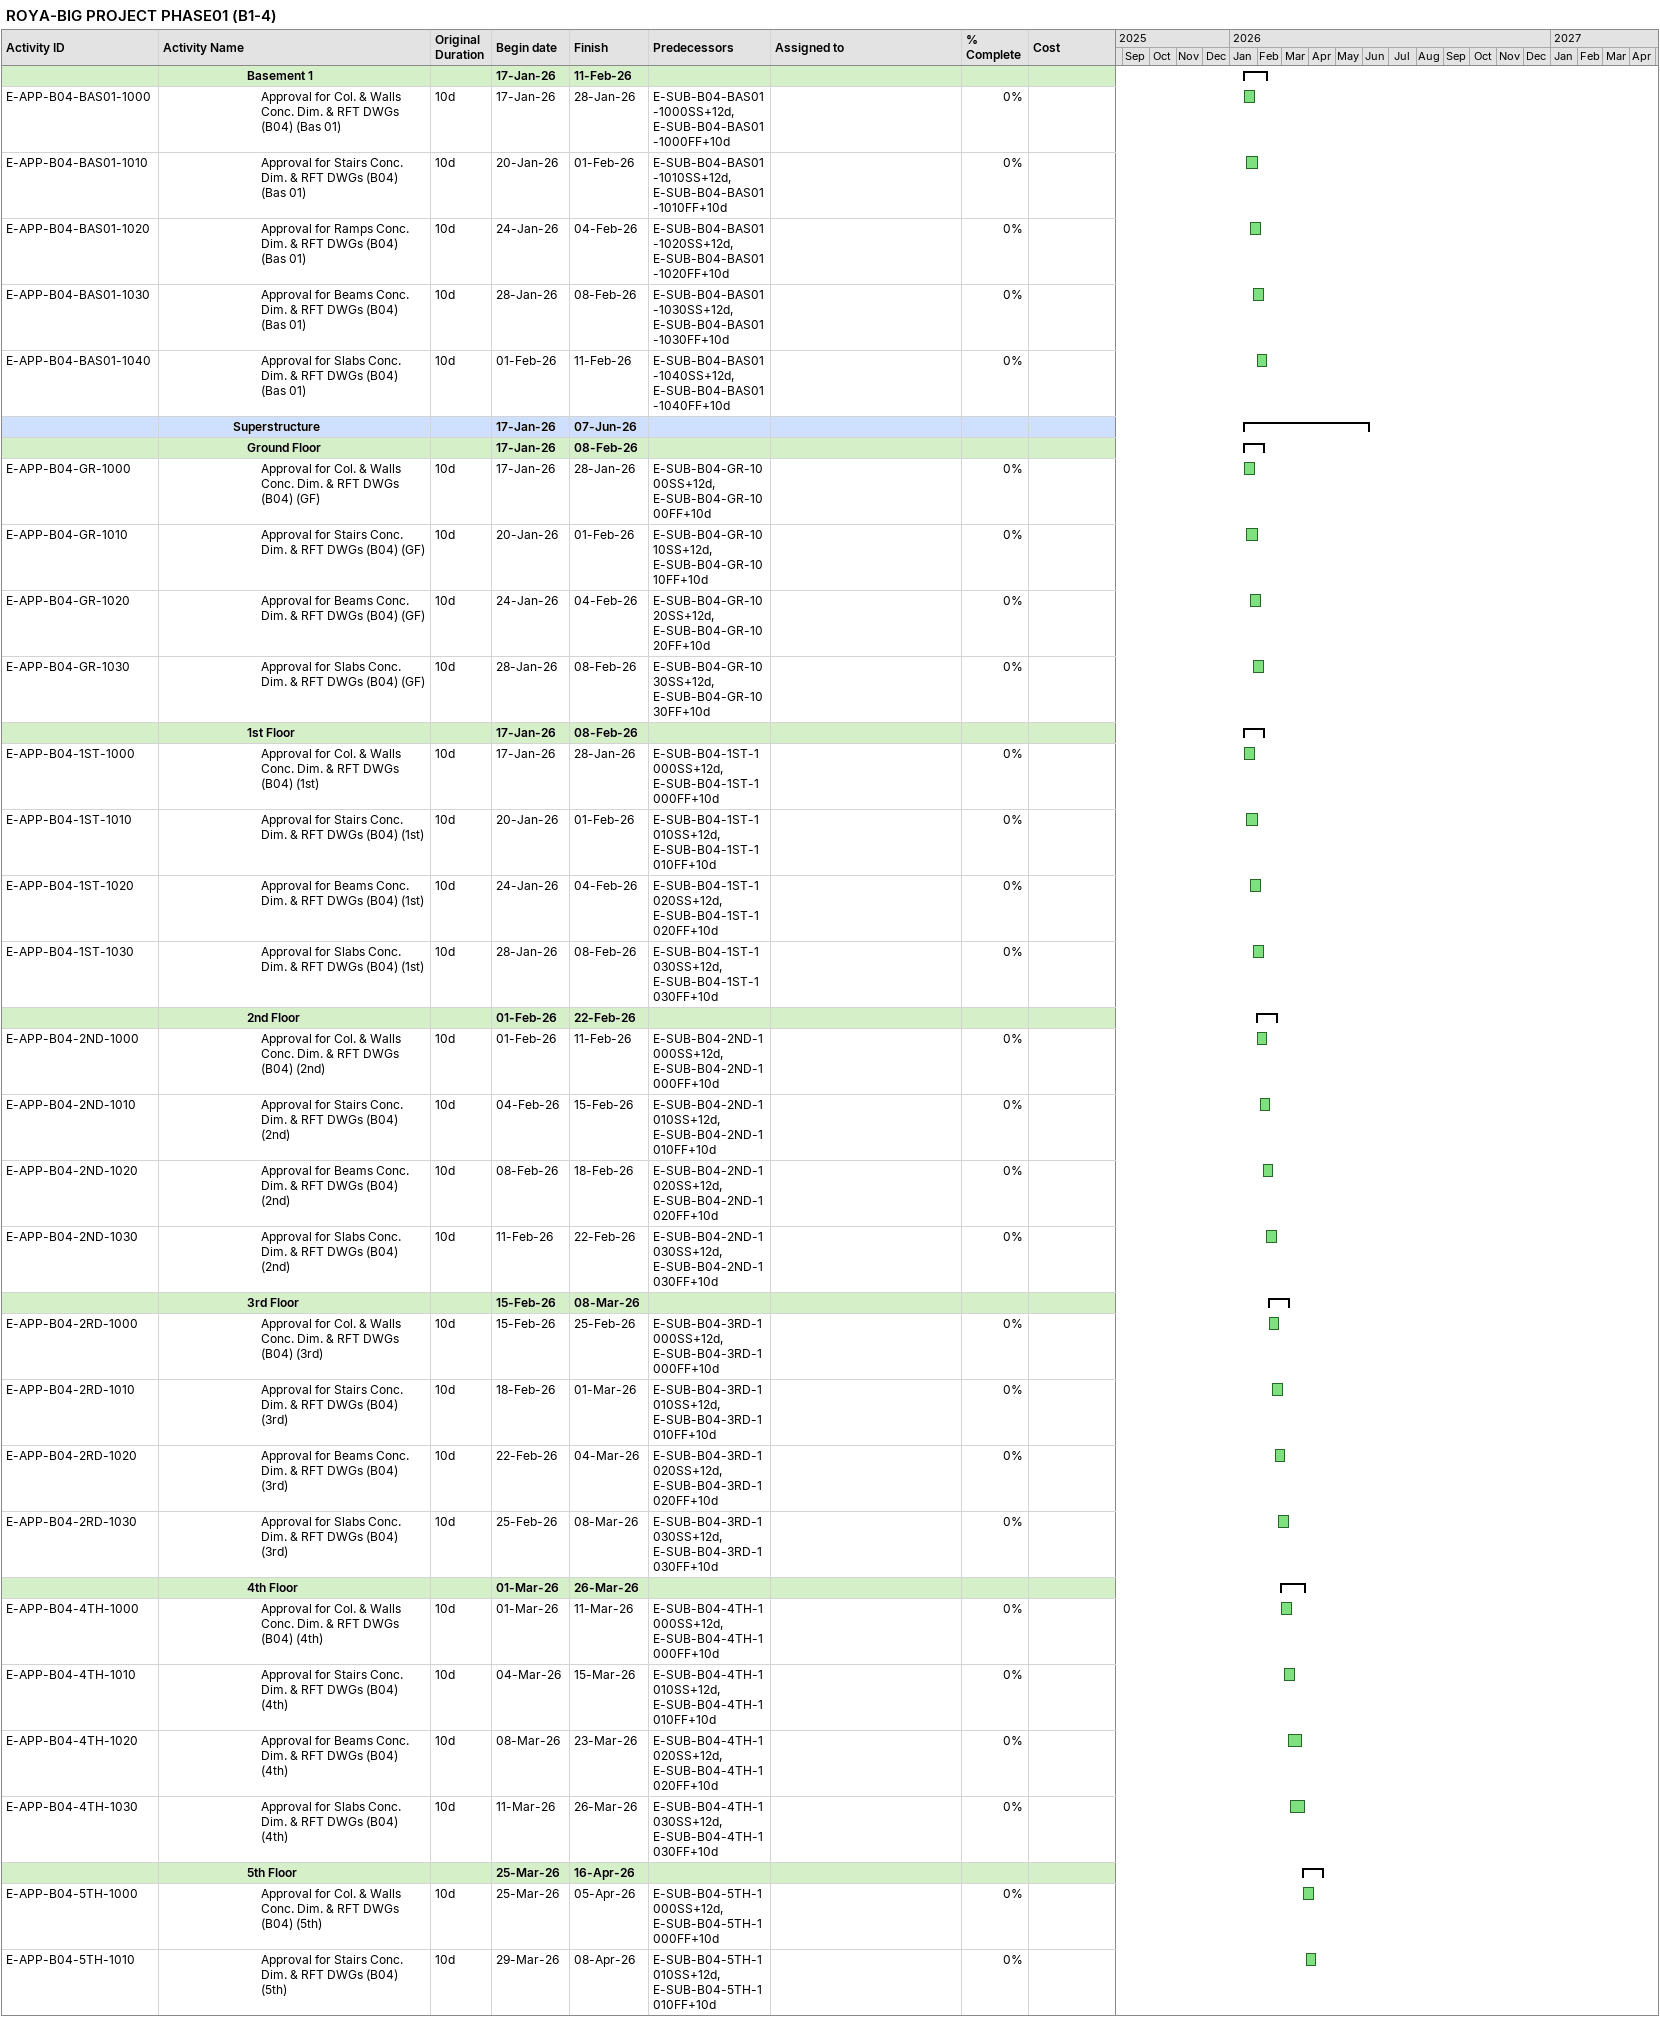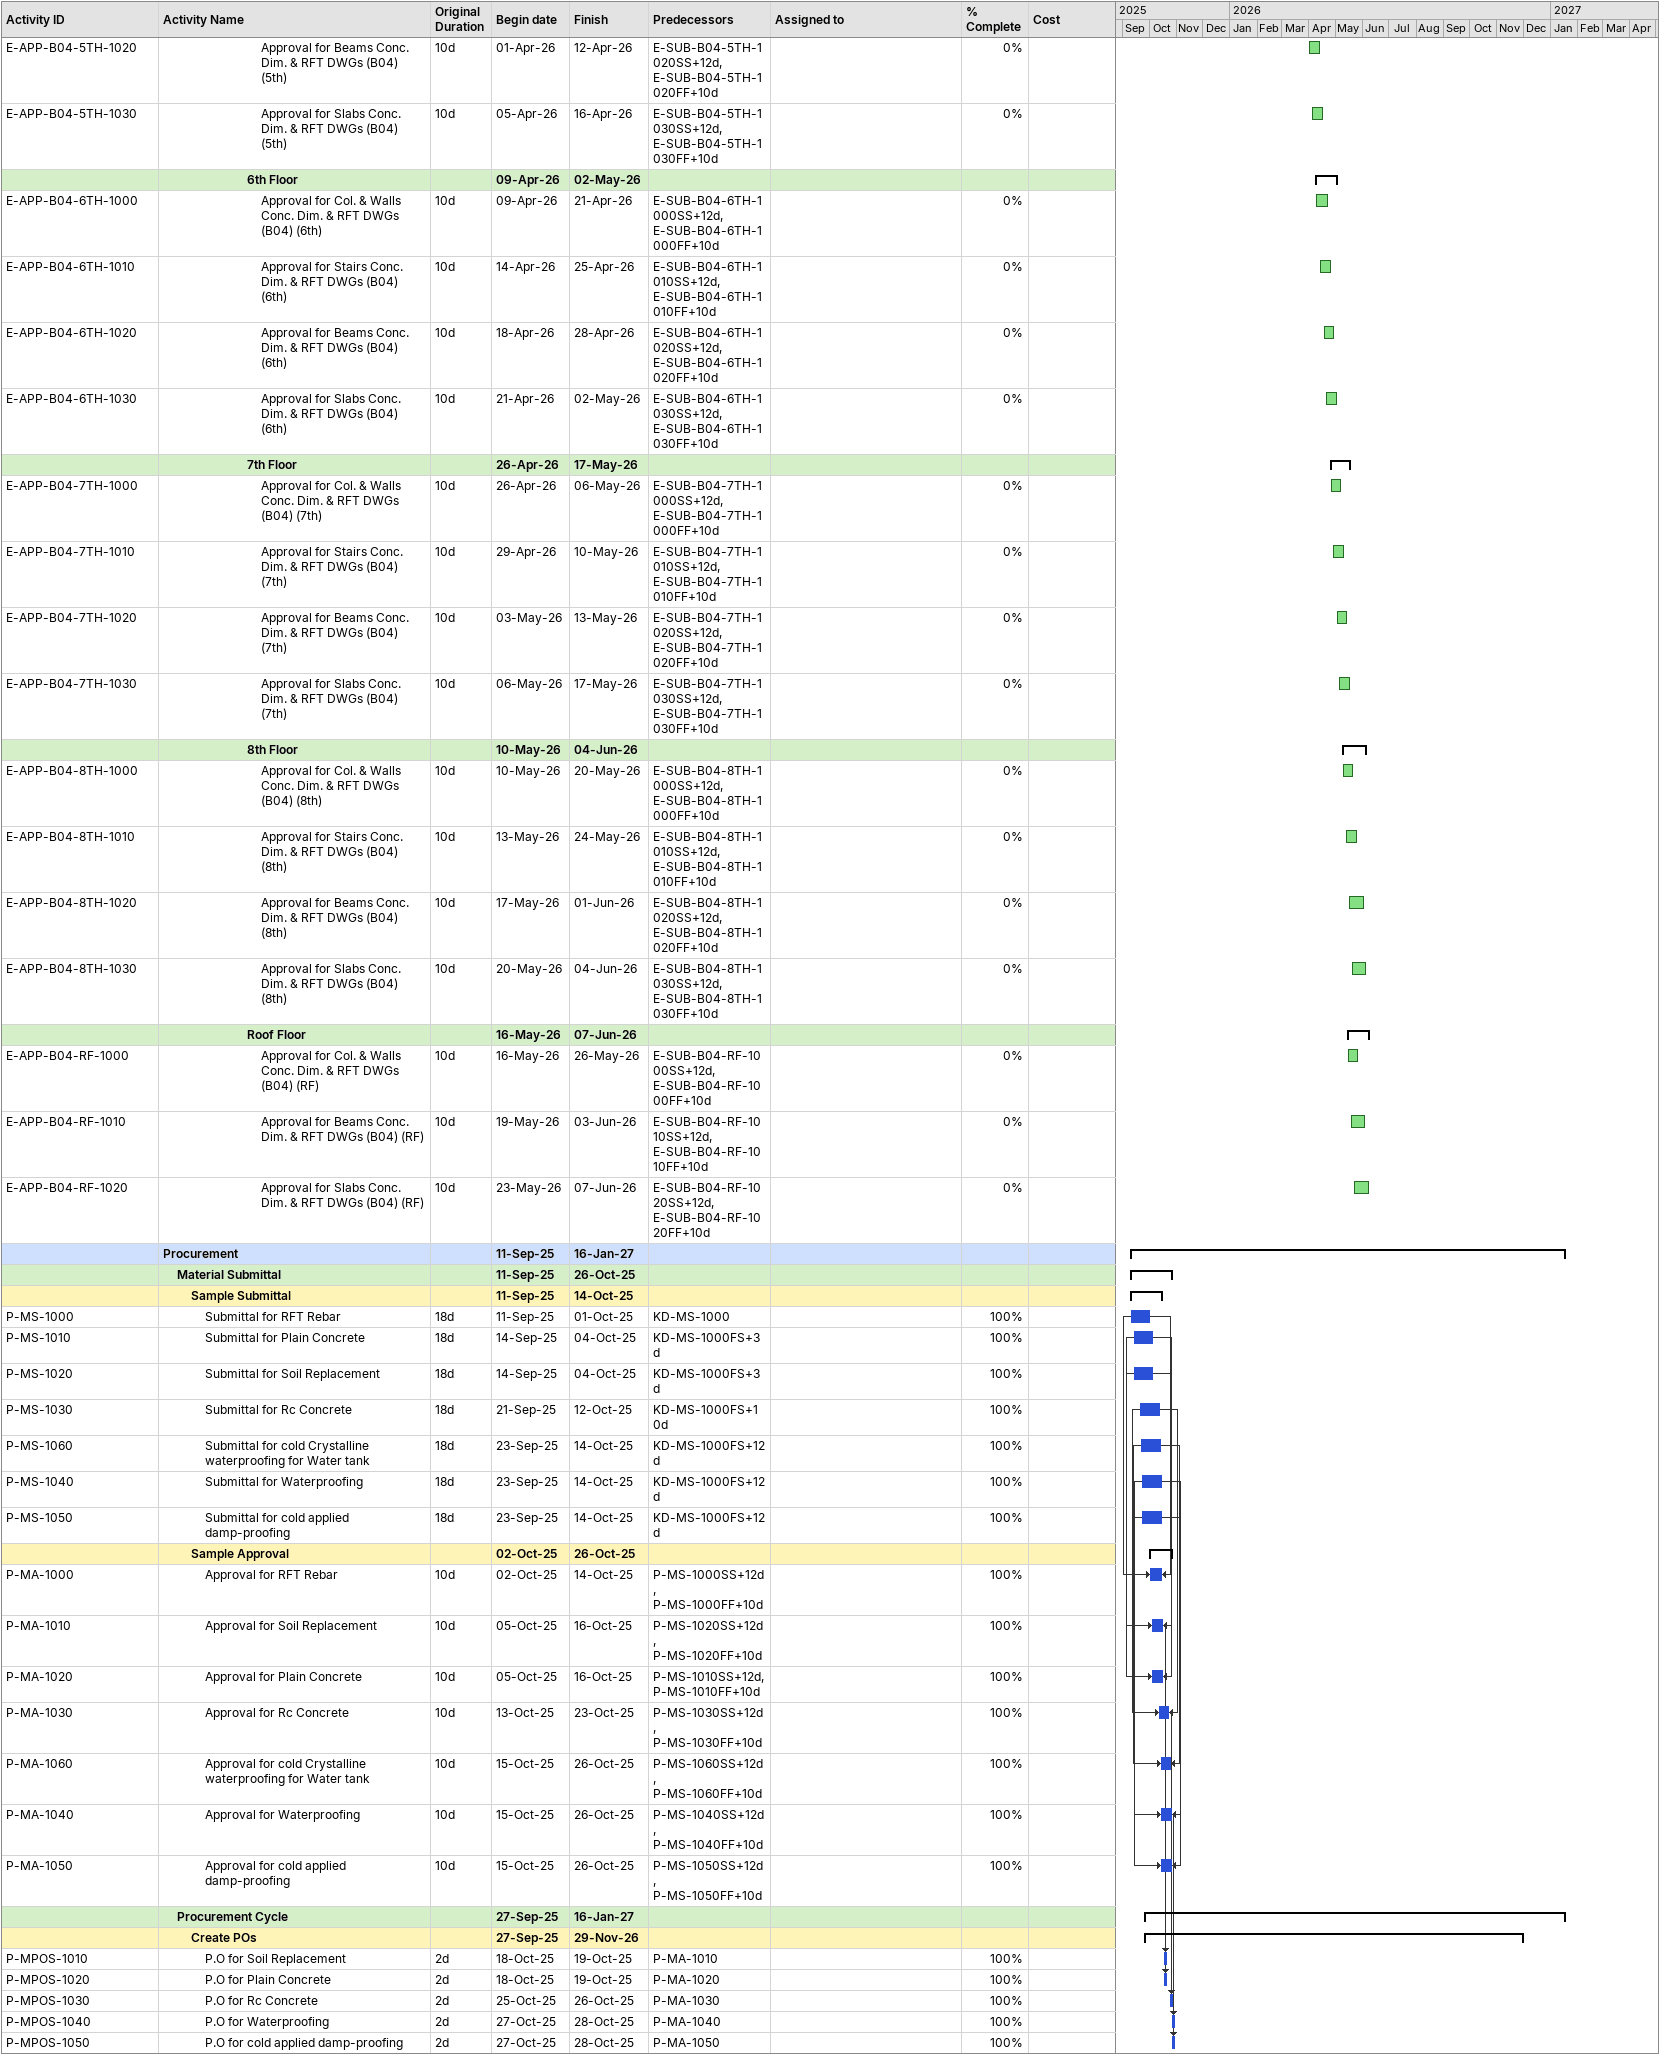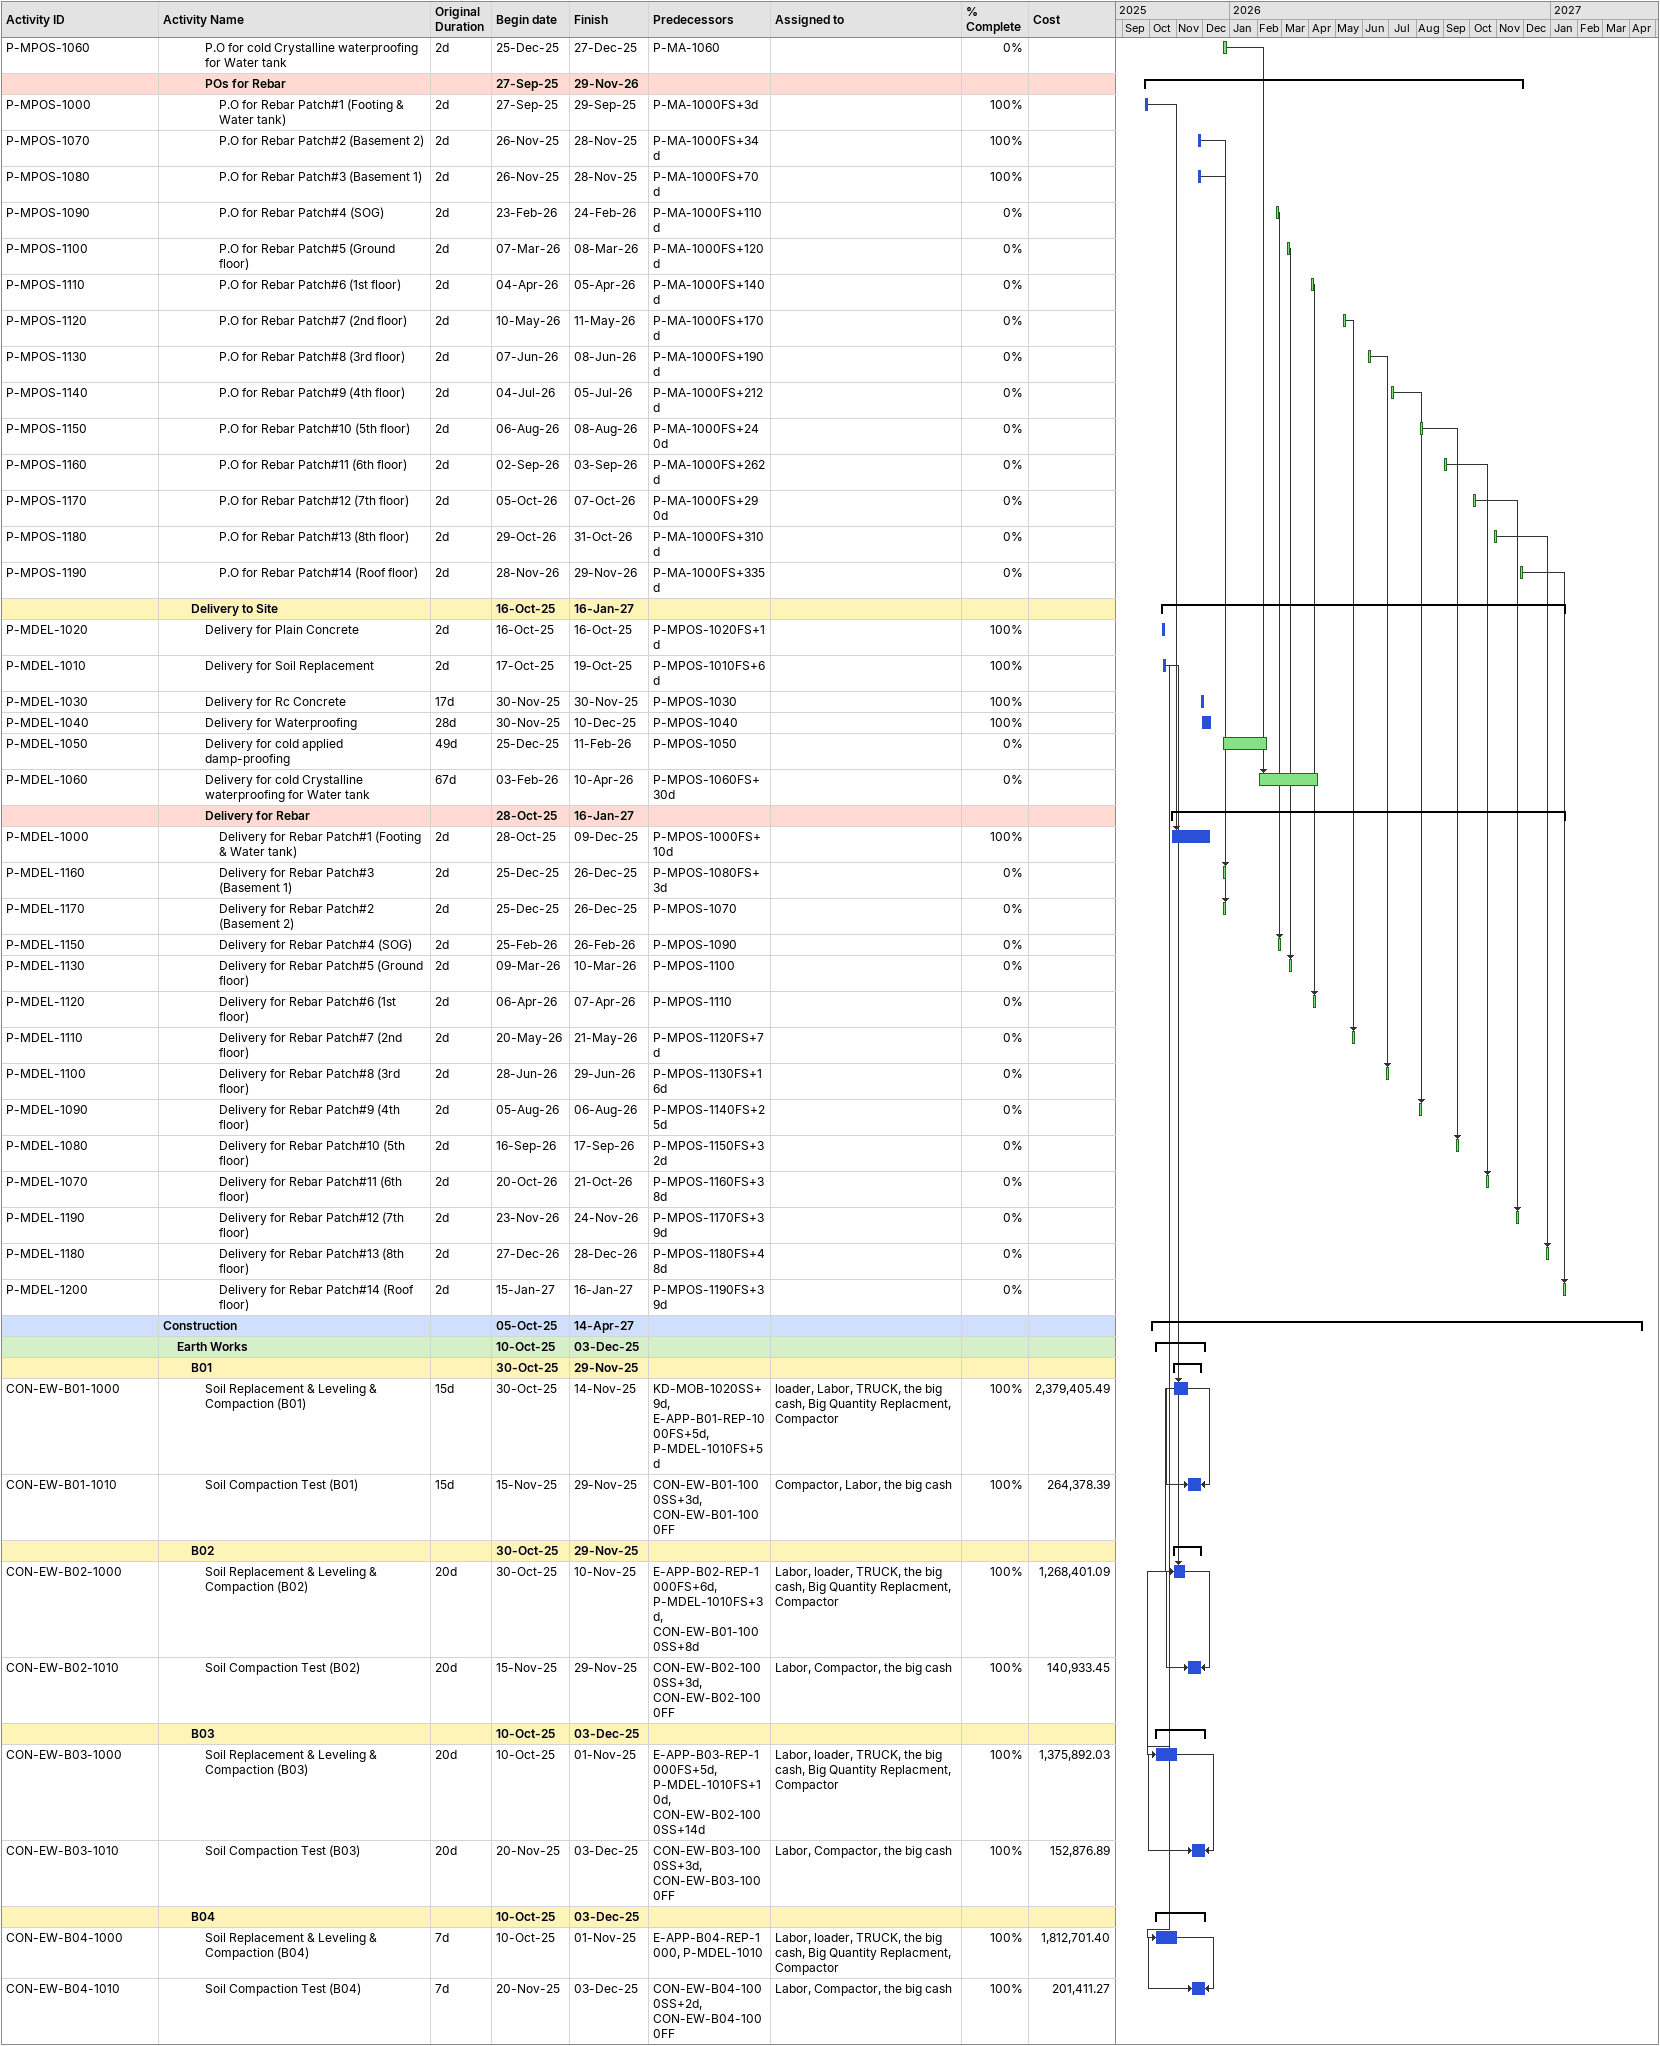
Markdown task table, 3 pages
ROYA-BIG PROJECT PHASE01 (B1-4)

| ID | Level | Task | Original duration | Start | Finish | Predecessors | Resources | % complete | Cost |
|---|---|---|---|---|---|---|---|---|---|
|  | 7 | **Basement 1** |  | 2026-01-17 | 2026-02-11 |  |  |  |  |
| E-APP-B04-BAS01-1000 | 8 | Approval for Col. & Walls Conc. Dim. & RFT DWGs (B04) (Bas 01) | 10d | 2026-01-17 | 2026-01-28 | E-SUB-B04-BAS01-1000SS+12d, E-SUB-B04-BAS01-1000FF+10d |  | 0 |  |
| E-APP-B04-BAS01-1010 | 8 | Approval for Stairs Conc. Dim. & RFT DWGs (B04) (Bas 01) | 10d | 2026-01-20 | 2026-02-01 | E-SUB-B04-BAS01-1010SS+12d, E-SUB-B04-BAS01-1010FF+10d |  | 0 |  |
| E-APP-B04-BAS01-1020 | 8 | Approval for Ramps Conc. Dim. & RFT DWGs (B04) (Bas 01) | 10d | 2026-01-24 | 2026-02-04 | E-SUB-B04-BAS01-1020SS+12d, E-SUB-B04-BAS01-1020FF+10d |  | 0 |  |
| E-APP-B04-BAS01-1030 | 8 | Approval for Beams Conc. Dim. & RFT DWGs (B04) (Bas 01) | 10d | 2026-01-28 | 2026-02-08 | E-SUB-B04-BAS01-1030SS+12d, E-SUB-B04-BAS01-1030FF+10d |  | 0 |  |
| E-APP-B04-BAS01-1040 | 8 | Approval for Slabs Conc. Dim. & RFT DWGs (B04) (Bas 01) | 10d | 2026-02-01 | 2026-02-11 | E-SUB-B04-BAS01-1040SS+12d, E-SUB-B04-BAS01-1040FF+10d |  | 0 |  |
|  | 6 | **Superstructure** |  | 2026-01-17 | 2026-06-07 |  |  |  |  |
|  | 7 | **Ground Floor** |  | 2026-01-17 | 2026-02-08 |  |  |  |  |
| E-APP-B04-GR-1000 | 8 | Approval for Col. & Walls Conc. Dim. & RFT DWGs (B04) (GF) | 10d | 2026-01-17 | 2026-01-28 | E-SUB-B04-GR-1000SS+12d, E-SUB-B04-GR-1000FF+10d |  | 0 |  |
| E-APP-B04-GR-1010 | 8 | Approval for Stairs Conc. Dim. & RFT DWGs (B04) (GF) | 10d | 2026-01-20 | 2026-02-01 | E-SUB-B04-GR-1010SS+12d, E-SUB-B04-GR-1010FF+10d |  | 0 |  |
| E-APP-B04-GR-1020 | 8 | Approval for Beams Conc. Dim. & RFT DWGs (B04) (GF) | 10d | 2026-01-24 | 2026-02-04 | E-SUB-B04-GR-1020SS+12d, E-SUB-B04-GR-1020FF+10d |  | 0 |  |
| E-APP-B04-GR-1030 | 8 | Approval for Slabs Conc. Dim. & RFT DWGs (B04) (GF) | 10d | 2026-01-28 | 2026-02-08 | E-SUB-B04-GR-1030SS+12d, E-SUB-B04-GR-1030FF+10d |  | 0 |  |
|  | 7 | **1st Floor** |  | 2026-01-17 | 2026-02-08 |  |  |  |  |
| E-APP-B04-1ST-1000 | 8 | Approval for Col. & Walls Conc. Dim. & RFT DWGs (B04) (1st) | 10d | 2026-01-17 | 2026-01-28 | E-SUB-B04-1ST-1000SS+12d, E-SUB-B04-1ST-1000FF+10d |  | 0 |  |
| E-APP-B04-1ST-1010 | 8 | Approval for Stairs Conc. Dim. & RFT DWGs (B04) (1st) | 10d | 2026-01-20 | 2026-02-01 | E-SUB-B04-1ST-1010SS+12d, E-SUB-B04-1ST-1010FF+10d |  | 0 |  |
| E-APP-B04-1ST-1020 | 8 | Approval for Beams Conc. Dim. & RFT DWGs (B04) (1st) | 10d | 2026-01-24 | 2026-02-04 | E-SUB-B04-1ST-1020SS+12d, E-SUB-B04-1ST-1020FF+10d |  | 0 |  |
| E-APP-B04-1ST-1030 | 8 | Approval for Slabs Conc. Dim. & RFT DWGs (B04) (1st) | 10d | 2026-01-28 | 2026-02-08 | E-SUB-B04-1ST-1030SS+12d, E-SUB-B04-1ST-1030FF+10d |  | 0 |  |
|  | 7 | **2nd Floor** |  | 2026-02-01 | 2026-02-22 |  |  |  |  |
| E-APP-B04-2ND-1000 | 8 | Approval for Col. & Walls Conc. Dim. & RFT DWGs (B04) (2nd) | 10d | 2026-02-01 | 2026-02-11 | E-SUB-B04-2ND-1000SS+12d, E-SUB-B04-2ND-1000FF+10d |  | 0 |  |
| E-APP-B04-2ND-1010 | 8 | Approval for Stairs Conc. Dim. & RFT DWGs (B04) (2nd) | 10d | 2026-02-04 | 2026-02-15 | E-SUB-B04-2ND-1010SS+12d, E-SUB-B04-2ND-1010FF+10d |  | 0 |  |
| E-APP-B04-2ND-1020 | 8 | Approval for Beams Conc. Dim. & RFT DWGs (B04) (2nd) | 10d | 2026-02-08 | 2026-02-18 | E-SUB-B04-2ND-1020SS+12d, E-SUB-B04-2ND-1020FF+10d |  | 0 |  |
| E-APP-B04-2ND-1030 | 8 | Approval for Slabs Conc. Dim. & RFT DWGs (B04) (2nd) | 10d | 2026-02-11 | 2026-02-22 | E-SUB-B04-2ND-1030SS+12d, E-SUB-B04-2ND-1030FF+10d |  | 0 |  |
|  | 7 | **3rd Floor** |  | 2026-02-15 | 2026-03-08 |  |  |  |  |
| E-APP-B04-2RD-1000 | 8 | Approval for Col. & Walls Conc. Dim. & RFT DWGs (B04) (3rd) | 10d | 2026-02-15 | 2026-02-25 | E-SUB-B04-3RD-1000SS+12d, E-SUB-B04-3RD-1000FF+10d |  | 0 |  |
| E-APP-B04-2RD-1010 | 8 | Approval for Stairs Conc. Dim. & RFT DWGs (B04) (3rd) | 10d | 2026-02-18 | 2026-03-01 | E-SUB-B04-3RD-1010SS+12d, E-SUB-B04-3RD-1010FF+10d |  | 0 |  |
| E-APP-B04-2RD-1020 | 8 | Approval for Beams Conc. Dim. & RFT DWGs (B04) (3rd) | 10d | 2026-02-22 | 2026-03-04 | E-SUB-B04-3RD-1020SS+12d, E-SUB-B04-3RD-1020FF+10d |  | 0 |  |
| E-APP-B04-2RD-1030 | 8 | Approval for Slabs Conc. Dim. & RFT DWGs (B04) (3rd) | 10d | 2026-02-25 | 2026-03-08 | E-SUB-B04-3RD-1030SS+12d, E-SUB-B04-3RD-1030FF+10d |  | 0 |  |
|  | 7 | **4th Floor** |  | 2026-03-01 | 2026-03-26 |  |  |  |  |
| E-APP-B04-4TH-1000 | 8 | Approval for Col. & Walls Conc. Dim. & RFT DWGs (B04) (4th) | 10d | 2026-03-01 | 2026-03-11 | E-SUB-B04-4TH-1000SS+12d, E-SUB-B04-4TH-1000FF+10d |  | 0 |  |
| E-APP-B04-4TH-1010 | 8 | Approval for Stairs Conc. Dim. & RFT DWGs (B04) (4th) | 10d | 2026-03-04 | 2026-03-15 | E-SUB-B04-4TH-1010SS+12d, E-SUB-B04-4TH-1010FF+10d |  | 0 |  |
| E-APP-B04-4TH-1020 | 8 | Approval for Beams Conc. Dim. & RFT DWGs (B04) (4th) | 10d | 2026-03-08 | 2026-03-23 | E-SUB-B04-4TH-1020SS+12d, E-SUB-B04-4TH-1020FF+10d |  | 0 |  |
| E-APP-B04-4TH-1030 | 8 | Approval for Slabs Conc. Dim. & RFT DWGs (B04) (4th) | 10d | 2026-03-11 | 2026-03-26 | E-SUB-B04-4TH-1030SS+12d, E-SUB-B04-4TH-1030FF+10d |  | 0 |  |
|  | 7 | **5th Floor** |  | 2026-03-25 | 2026-04-16 |  |  |  |  |
| E-APP-B04-5TH-1000 | 8 | Approval for Col. & Walls Conc. Dim. & RFT DWGs (B04) (5th) | 10d | 2026-03-25 | 2026-04-05 | E-SUB-B04-5TH-1000SS+12d, E-SUB-B04-5TH-1000FF+10d |  | 0 |  |
| E-APP-B04-5TH-1010 | 8 | Approval for Stairs Conc. Dim. & RFT DWGs (B04) (5th) | 10d | 2026-03-29 | 2026-04-08 | E-SUB-B04-5TH-1010SS+12d, E-SUB-B04-5TH-1010FF+10d |  | 0 |  |
| E-APP-B04-5TH-1020 | 8 | Approval for Beams Conc. Dim. & RFT DWGs (B04) (5th) | 10d | 2026-04-01 | 2026-04-12 | E-SUB-B04-5TH-1020SS+12d, E-SUB-B04-5TH-1020FF+10d |  | 0 |  |
| E-APP-B04-5TH-1030 | 8 | Approval for Slabs Conc. Dim. & RFT DWGs (B04) (5th) | 10d | 2026-04-05 | 2026-04-16 | E-SUB-B04-5TH-1030SS+12d, E-SUB-B04-5TH-1030FF+10d |  | 0 |  |
|  | 7 | **6th Floor** |  | 2026-04-09 | 2026-05-02 |  |  |  |  |
| E-APP-B04-6TH-1000 | 8 | Approval for Col. & Walls Conc. Dim. & RFT DWGs (B04) (6th) | 10d | 2026-04-09 | 2026-04-21 | E-SUB-B04-6TH-1000SS+12d, E-SUB-B04-6TH-1000FF+10d |  | 0 |  |
| E-APP-B04-6TH-1010 | 8 | Approval for Stairs Conc. Dim. & RFT DWGs (B04) (6th) | 10d | 2026-04-14 | 2026-04-25 | E-SUB-B04-6TH-1010SS+12d, E-SUB-B04-6TH-1010FF+10d |  | 0 |  |
| E-APP-B04-6TH-1020 | 8 | Approval for Beams Conc. Dim. & RFT DWGs (B04) (6th) | 10d | 2026-04-18 | 2026-04-28 | E-SUB-B04-6TH-1020SS+12d, E-SUB-B04-6TH-1020FF+10d |  | 0 |  |
| E-APP-B04-6TH-1030 | 8 | Approval for Slabs Conc. Dim. & RFT DWGs (B04) (6th) | 10d | 2026-04-21 | 2026-05-02 | E-SUB-B04-6TH-1030SS+12d, E-SUB-B04-6TH-1030FF+10d |  | 0 |  |
|  | 7 | **7th Floor** |  | 2026-04-26 | 2026-05-17 |  |  |  |  |
| E-APP-B04-7TH-1000 | 8 | Approval for Col. & Walls Conc. Dim. & RFT DWGs (B04) (7th) | 10d | 2026-04-26 | 2026-05-06 | E-SUB-B04-7TH-1000SS+12d, E-SUB-B04-7TH-1000FF+10d |  | 0 |  |
| E-APP-B04-7TH-1010 | 8 | Approval for Stairs Conc. Dim. & RFT DWGs (B04) (7th) | 10d | 2026-04-29 | 2026-05-10 | E-SUB-B04-7TH-1010SS+12d, E-SUB-B04-7TH-1010FF+10d |  | 0 |  |
| E-APP-B04-7TH-1020 | 8 | Approval for Beams Conc. Dim. & RFT DWGs (B04) (7th) | 10d | 2026-05-03 | 2026-05-13 | E-SUB-B04-7TH-1020SS+12d, E-SUB-B04-7TH-1020FF+10d |  | 0 |  |
| E-APP-B04-7TH-1030 | 8 | Approval for Slabs Conc. Dim. & RFT DWGs (B04) (7th) | 10d | 2026-05-06 | 2026-05-17 | E-SUB-B04-7TH-1030SS+12d, E-SUB-B04-7TH-1030FF+10d |  | 0 |  |
|  | 7 | **8th Floor** |  | 2026-05-10 | 2026-06-04 |  |  |  |  |
| E-APP-B04-8TH-1000 | 8 | Approval for Col. & Walls Conc. Dim. & RFT DWGs (B04) (8th) | 10d | 2026-05-10 | 2026-05-20 | E-SUB-B04-8TH-1000SS+12d, E-SUB-B04-8TH-1000FF+10d |  | 0 |  |
| E-APP-B04-8TH-1010 | 8 | Approval for Stairs Conc. Dim. & RFT DWGs (B04) (8th) | 10d | 2026-05-13 | 2026-05-24 | E-SUB-B04-8TH-1010SS+12d, E-SUB-B04-8TH-1010FF+10d |  | 0 |  |
| E-APP-B04-8TH-1020 | 8 | Approval for Beams Conc. Dim. & RFT DWGs (B04) (8th) | 10d | 2026-05-17 | 2026-06-01 | E-SUB-B04-8TH-1020SS+12d, E-SUB-B04-8TH-1020FF+10d |  | 0 |  |
| E-APP-B04-8TH-1030 | 8 | Approval for Slabs Conc. Dim. & RFT DWGs (B04) (8th) | 10d | 2026-05-20 | 2026-06-04 | E-SUB-B04-8TH-1030SS+12d, E-SUB-B04-8TH-1030FF+10d |  | 0 |  |
|  | 7 | **Roof Floor** |  | 2026-05-16 | 2026-06-07 |  |  |  |  |
| E-APP-B04-RF-1000 | 8 | Approval for Col. & Walls Conc. Dim. & RFT DWGs (B04) (RF) | 10d | 2026-05-16 | 2026-05-26 | E-SUB-B04-RF-1000SS+12d, E-SUB-B04-RF-1000FF+10d |  | 0 |  |
| E-APP-B04-RF-1010 | 8 | Approval for Beams Conc. Dim. & RFT DWGs (B04) (RF) | 10d | 2026-05-19 | 2026-06-03 | E-SUB-B04-RF-1010SS+12d, E-SUB-B04-RF-1010FF+10d |  | 0 |  |
| E-APP-B04-RF-1020 | 8 | Approval for Slabs Conc. Dim. & RFT DWGs (B04) (RF) | 10d | 2026-05-23 | 2026-06-07 | E-SUB-B04-RF-1020SS+12d, E-SUB-B04-RF-1020FF+10d |  | 0 |  |
|  | 1 | **Procurement** |  | 2025-09-11 | 2027-01-16 |  |  |  |  |
|  | 2 | **Material Submittal** |  | 2025-09-11 | 2025-10-26 |  |  |  |  |
|  | 3 | **Sample Submittal** |  | 2025-09-11 | 2025-10-14 |  |  |  |  |
| P-MS-1000 | 4 | Submittal for RFT Rebar | 18d | 2025-09-11 | 2025-10-01 | KD-MS-1000 |  | 100 |  |
| P-MS-1010 | 4 | Submittal for Plain Concrete | 18d | 2025-09-14 | 2025-10-04 | KD-MS-1000FS+3d |  | 100 |  |
| P-MS-1020 | 4 | Submittal for Soil Replacement | 18d | 2025-09-14 | 2025-10-04 | KD-MS-1000FS+3d |  | 100 |  |
| P-MS-1030 | 4 | Submittal for Rc Concrete | 18d | 2025-09-21 | 2025-10-12 | KD-MS-1000FS+10d |  | 100 |  |
| P-MS-1060 | 4 | Submittal for cold Crystalline waterproofing for Water tank | 18d | 2025-09-23 | 2025-10-14 | KD-MS-1000FS+12d |  | 100 |  |
| P-MS-1040 | 4 | Submittal for Waterproofing | 18d | 2025-09-23 | 2025-10-14 | KD-MS-1000FS+12d |  | 100 |  |
| P-MS-1050 | 4 | Submittal for cold applied damp-proofing | 18d | 2025-09-23 | 2025-10-14 | KD-MS-1000FS+12d |  | 100 |  |
|  | 3 | **Sample Approval** |  | 2025-10-02 | 2025-10-26 |  |  |  |  |
| P-MA-1000 | 4 | Approval for RFT Rebar | 10d | 2025-10-02 | 2025-10-14 | P-MS-1000SS+12d, P-MS-1000FF+10d |  | 100 |  |
| P-MA-1010 | 4 | Approval for Soil Replacement | 10d | 2025-10-05 | 2025-10-16 | P-MS-1020SS+12d, P-MS-1020FF+10d |  | 100 |  |
| P-MA-1020 | 4 | Approval for Plain Concrete | 10d | 2025-10-05 | 2025-10-16 | P-MS-1010SS+12d, P-MS-1010FF+10d |  | 100 |  |
| P-MA-1030 | 4 | Approval for Rc Concrete | 10d | 2025-10-13 | 2025-10-23 | P-MS-1030SS+12d, P-MS-1030FF+10d |  | 100 |  |
| P-MA-1060 | 4 | Approval for cold Crystalline waterproofing for Water tank | 10d | 2025-10-15 | 2025-10-26 | P-MS-1060SS+12d, P-MS-1060FF+10d |  | 100 |  |
| P-MA-1040 | 4 | Approval for Waterproofing | 10d | 2025-10-15 | 2025-10-26 | P-MS-1040SS+12d, P-MS-1040FF+10d |  | 100 |  |
| P-MA-1050 | 4 | Approval for cold applied damp-proofing | 10d | 2025-10-15 | 2025-10-26 | P-MS-1050SS+12d, P-MS-1050FF+10d |  | 100 |  |
|  | 2 | **Procurement Cycle** |  | 2025-09-27 | 2027-01-16 |  |  |  |  |
|  | 3 | **Create POs** |  | 2025-09-27 | 2026-11-29 |  |  |  |  |
| P-MPOS-1010 | 4 | P.O for Soil Replacement | 2d | 2025-10-18 | 2025-10-19 | P-MA-1010 |  | 100 |  |
| P-MPOS-1020 | 4 | P.O for Plain Concrete | 2d | 2025-10-18 | 2025-10-19 | P-MA-1020 |  | 100 |  |
| P-MPOS-1030 | 4 | P.O for Rc Concrete | 2d | 2025-10-25 | 2025-10-26 | P-MA-1030 |  | 100 |  |
| P-MPOS-1040 | 4 | P.O for Waterproofing | 2d | 2025-10-27 | 2025-10-28 | P-MA-1040 |  | 100 |  |
| P-MPOS-1050 | 4 | P.O for cold applied damp-proofing | 2d | 2025-10-27 | 2025-10-28 | P-MA-1050 |  | 100 |  |
| P-MPOS-1060 | 4 | P.O for cold Crystalline waterproofing for Water tank | 2d | 2025-12-25 | 2025-12-27 | P-MA-1060 |  | 0 |  |
|  | 4 | **POs for Rebar** |  | 2025-09-27 | 2026-11-29 |  |  |  |  |
| P-MPOS-1000 | 5 | P.O for Rebar Patch#1 (Footing & Water tank) | 2d | 2025-09-27 | 2025-09-29 | P-MA-1000FS+3d |  | 100 |  |
| P-MPOS-1070 | 5 | P.O for Rebar Patch#2 (Basement 2) | 2d | 2025-11-26 | 2025-11-28 | P-MA-1000FS+34d |  | 100 |  |
| P-MPOS-1080 | 5 | P.O for Rebar Patch#3 (Basement 1) | 2d | 2025-11-26 | 2025-11-28 | P-MA-1000FS+70d |  | 100 |  |
| P-MPOS-1090 | 5 | P.O for Rebar Patch#4 (SOG) | 2d | 2026-02-23 | 2026-02-24 | P-MA-1000FS+110d |  | 0 |  |
| P-MPOS-1100 | 5 | P.O for Rebar Patch#5 (Ground floor) | 2d | 2026-03-07 | 2026-03-08 | P-MA-1000FS+120d |  | 0 |  |
| P-MPOS-1110 | 5 | P.O for Rebar Patch#6 (1st floor) | 2d | 2026-04-04 | 2026-04-05 | P-MA-1000FS+140d |  | 0 |  |
| P-MPOS-1120 | 5 | P.O for Rebar Patch#7 (2nd floor) | 2d | 2026-05-10 | 2026-05-11 | P-MA-1000FS+170d |  | 0 |  |
| P-MPOS-1130 | 5 | P.O for Rebar Patch#8 (3rd floor) | 2d | 2026-06-07 | 2026-06-08 | P-MA-1000FS+190d |  | 0 |  |
| P-MPOS-1140 | 5 | P.O for Rebar Patch#9 (4th floor) | 2d | 2026-07-04 | 2026-07-05 | P-MA-1000FS+212d |  | 0 |  |
| P-MPOS-1150 | 5 | P.O for Rebar Patch#10 (5th floor) | 2d | 2026-08-06 | 2026-08-08 | P-MA-1000FS+240d |  | 0 |  |
| P-MPOS-1160 | 5 | P.O for Rebar Patch#11 (6th floor) | 2d | 2026-09-02 | 2026-09-03 | P-MA-1000FS+262d |  | 0 |  |
| P-MPOS-1170 | 5 | P.O for Rebar Patch#12 (7th floor) | 2d | 2026-10-05 | 2026-10-07 | P-MA-1000FS+290d |  | 0 |  |
| P-MPOS-1180 | 5 | P.O for Rebar Patch#13 (8th floor) | 2d | 2026-10-29 | 2026-10-31 | P-MA-1000FS+310d |  | 0 |  |
| P-MPOS-1190 | 5 | P.O for Rebar Patch#14 (Roof floor) | 2d | 2026-11-28 | 2026-11-29 | P-MA-1000FS+335d |  | 0 |  |
|  | 3 | **Delivery to Site** |  | 2025-10-16 | 2027-01-16 |  |  |  |  |
| P-MDEL-1020 | 4 | Delivery for Plain Concrete | 2d | 2025-10-16 | 2025-10-16 | P-MPOS-1020FS+1d |  | 100 |  |
| P-MDEL-1010 | 4 | Delivery for Soil Replacement | 2d | 2025-10-17 | 2025-10-19 | P-MPOS-1010FS+6d |  | 100 |  |
| P-MDEL-1030 | 4 | Delivery for Rc Concrete | 17d | 2025-11-30 | 2025-11-30 | P-MPOS-1030 |  | 100 |  |
| P-MDEL-1040 | 4 | Delivery for Waterproofing | 28d | 2025-11-30 | 2025-12-10 | P-MPOS-1040 |  | 100 |  |
| P-MDEL-1050 | 4 | Delivery for cold applied damp-proofing | 49d | 2025-12-25 | 2026-02-11 | P-MPOS-1050 |  | 0 |  |
| P-MDEL-1060 | 4 | Delivery for cold Crystalline waterproofing for Water tank | 67d | 2026-02-03 | 2026-04-10 | P-MPOS-1060FS+30d |  | 0 |  |
|  | 4 | **Delivery for Rebar** |  | 2025-10-28 | 2027-01-16 |  |  |  |  |
| P-MDEL-1000 | 5 | Delivery for Rebar Patch#1 (Footing & Water tank) | 2d | 2025-10-28 | 2025-12-09 | P-MPOS-1000FS+10d |  | 100 |  |
| P-MDEL-1160 | 5 | Delivery for Rebar Patch#3 (Basement 1) | 2d | 2025-12-25 | 2025-12-26 | P-MPOS-1080FS+3d |  | 0 |  |
| P-MDEL-1170 | 5 | Delivery for Rebar Patch#2 (Basement 2) | 2d | 2025-12-25 | 2025-12-26 | P-MPOS-1070 |  | 0 |  |
| P-MDEL-1150 | 5 | Delivery for Rebar Patch#4 (SOG) | 2d | 2026-02-25 | 2026-02-26 | P-MPOS-1090 |  | 0 |  |
| P-MDEL-1130 | 5 | Delivery for Rebar Patch#5 (Ground floor) | 2d | 2026-03-09 | 2026-03-10 | P-MPOS-1100 |  | 0 |  |
| P-MDEL-1120 | 5 | Delivery for Rebar Patch#6 (1st floor) | 2d | 2026-04-06 | 2026-04-07 | P-MPOS-1110 |  | 0 |  |
| P-MDEL-1110 | 5 | Delivery for Rebar Patch#7 (2nd floor) | 2d | 2026-05-20 | 2026-05-21 | P-MPOS-1120FS+7d |  | 0 |  |
| P-MDEL-1100 | 5 | Delivery for Rebar Patch#8 (3rd floor) | 2d | 2026-06-28 | 2026-06-29 | P-MPOS-1130FS+16d |  | 0 |  |
| P-MDEL-1090 | 5 | Delivery for Rebar Patch#9 (4th floor) | 2d | 2026-08-05 | 2026-08-06 | P-MPOS-1140FS+25d |  | 0 |  |
| P-MDEL-1080 | 5 | Delivery for Rebar Patch#10 (5th floor) | 2d | 2026-09-16 | 2026-09-17 | P-MPOS-1150FS+32d |  | 0 |  |
| P-MDEL-1070 | 5 | Delivery for Rebar Patch#11 (6th floor) | 2d | 2026-10-20 | 2026-10-21 | P-MPOS-1160FS+38d |  | 0 |  |
| P-MDEL-1190 | 5 | Delivery for Rebar Patch#12 (7th floor) | 2d | 2026-11-23 | 2026-11-24 | P-MPOS-1170FS+39d |  | 0 |  |
| P-MDEL-1180 | 5 | Delivery for Rebar Patch#13 (8th floor) | 2d | 2026-12-27 | 2026-12-28 | P-MPOS-1180FS+48d |  | 0 |  |
| P-MDEL-1200 | 5 | Delivery for Rebar Patch#14 (Roof floor) | 2d | 2027-01-15 | 2027-01-16 | P-MPOS-1190FS+39d |  | 0 |  |
|  | 1 | **Construction** |  | 2025-10-05 | 2027-04-14 |  |  |  |  |
|  | 2 | **Earth Works** |  | 2025-10-10 | 2025-12-03 |  |  |  |  |
|  | 3 | **B01** |  | 2025-10-30 | 2025-11-29 |  |  |  |  |
| CON-EW-B01-1000 | 4 | Soil Replacement & Leveling & Compaction (B01) | 15d | 2025-10-30 | 2025-11-14 | KD-MOB-1020SS+9d, E-APP-B01-REP-1000FS+5d, P-MDEL-1010FS+5d | loader, Labor, TRUCK, the big cash, Big Quantity Replacment, Compactor | 100 | 2379405.49 |
| CON-EW-B01-1010 | 4 | Soil Compaction Test (B01) | 15d | 2025-11-15 | 2025-11-29 | CON-EW-B01-1000SS+3d, CON-EW-B01-1000FF | Compactor, Labor, the big cash | 100 | 264378.39 |
|  | 3 | **B02** |  | 2025-10-30 | 2025-11-29 |  |  |  |  |
| CON-EW-B02-1000 | 4 | Soil Replacement & Leveling & Compaction (B02) | 20d | 2025-10-30 | 2025-11-10 | E-APP-B02-REP-1000FS+6d, P-MDEL-1010FS+3d, CON-EW-B01-1000SS+8d | Labor, loader, TRUCK, the big cash, Big Quantity Replacment, Compactor | 100 | 1268401.09 |
| CON-EW-B02-1010 | 4 | Soil Compaction Test (B02) | 20d | 2025-11-15 | 2025-11-29 | CON-EW-B02-1000SS+3d, CON-EW-B02-1000FF | Labor, Compactor, the big cash | 100 | 140933.45 |
|  | 3 | **B03** |  | 2025-10-10 | 2025-12-03 |  |  |  |  |
| CON-EW-B03-1000 | 4 | Soil Replacement & Leveling & Compaction (B03) | 20d | 2025-10-10 | 2025-11-01 | E-APP-B03-REP-1000FS+5d, P-MDEL-1010FS+10d, CON-EW-B02-1000SS+14d | Labor, loader, TRUCK, the big cash, Big Quantity Replacment, Compactor | 100 | 1375892.03 |
| CON-EW-B03-1010 | 4 | Soil Compaction Test (B03) | 20d | 2025-11-20 | 2025-12-03 | CON-EW-B03-1000SS+3d, CON-EW-B03-1000FF | Labor, Compactor, the big cash | 100 | 152876.89 |
|  | 3 | **B04** |  | 2025-10-10 | 2025-12-03 |  |  |  |  |
| CON-EW-B04-1000 | 4 | Soil Replacement & Leveling & Compaction (B04) | 7d | 2025-10-10 | 2025-11-01 | E-APP-B04-REP-1000, P-MDEL-1010 | Labor, loader, TRUCK, the big cash, Big Quantity Replacment, Compactor | 100 | 1812701.40 |
| CON-EW-B04-1010 | 4 | Soil Compaction Test (B04) | 7d | 2025-11-20 | 2025-12-03 | CON-EW-B04-1000SS+2d, CON-EW-B04-1000FF | Labor, Compactor, the big cash | 100 | 201411.27 |
